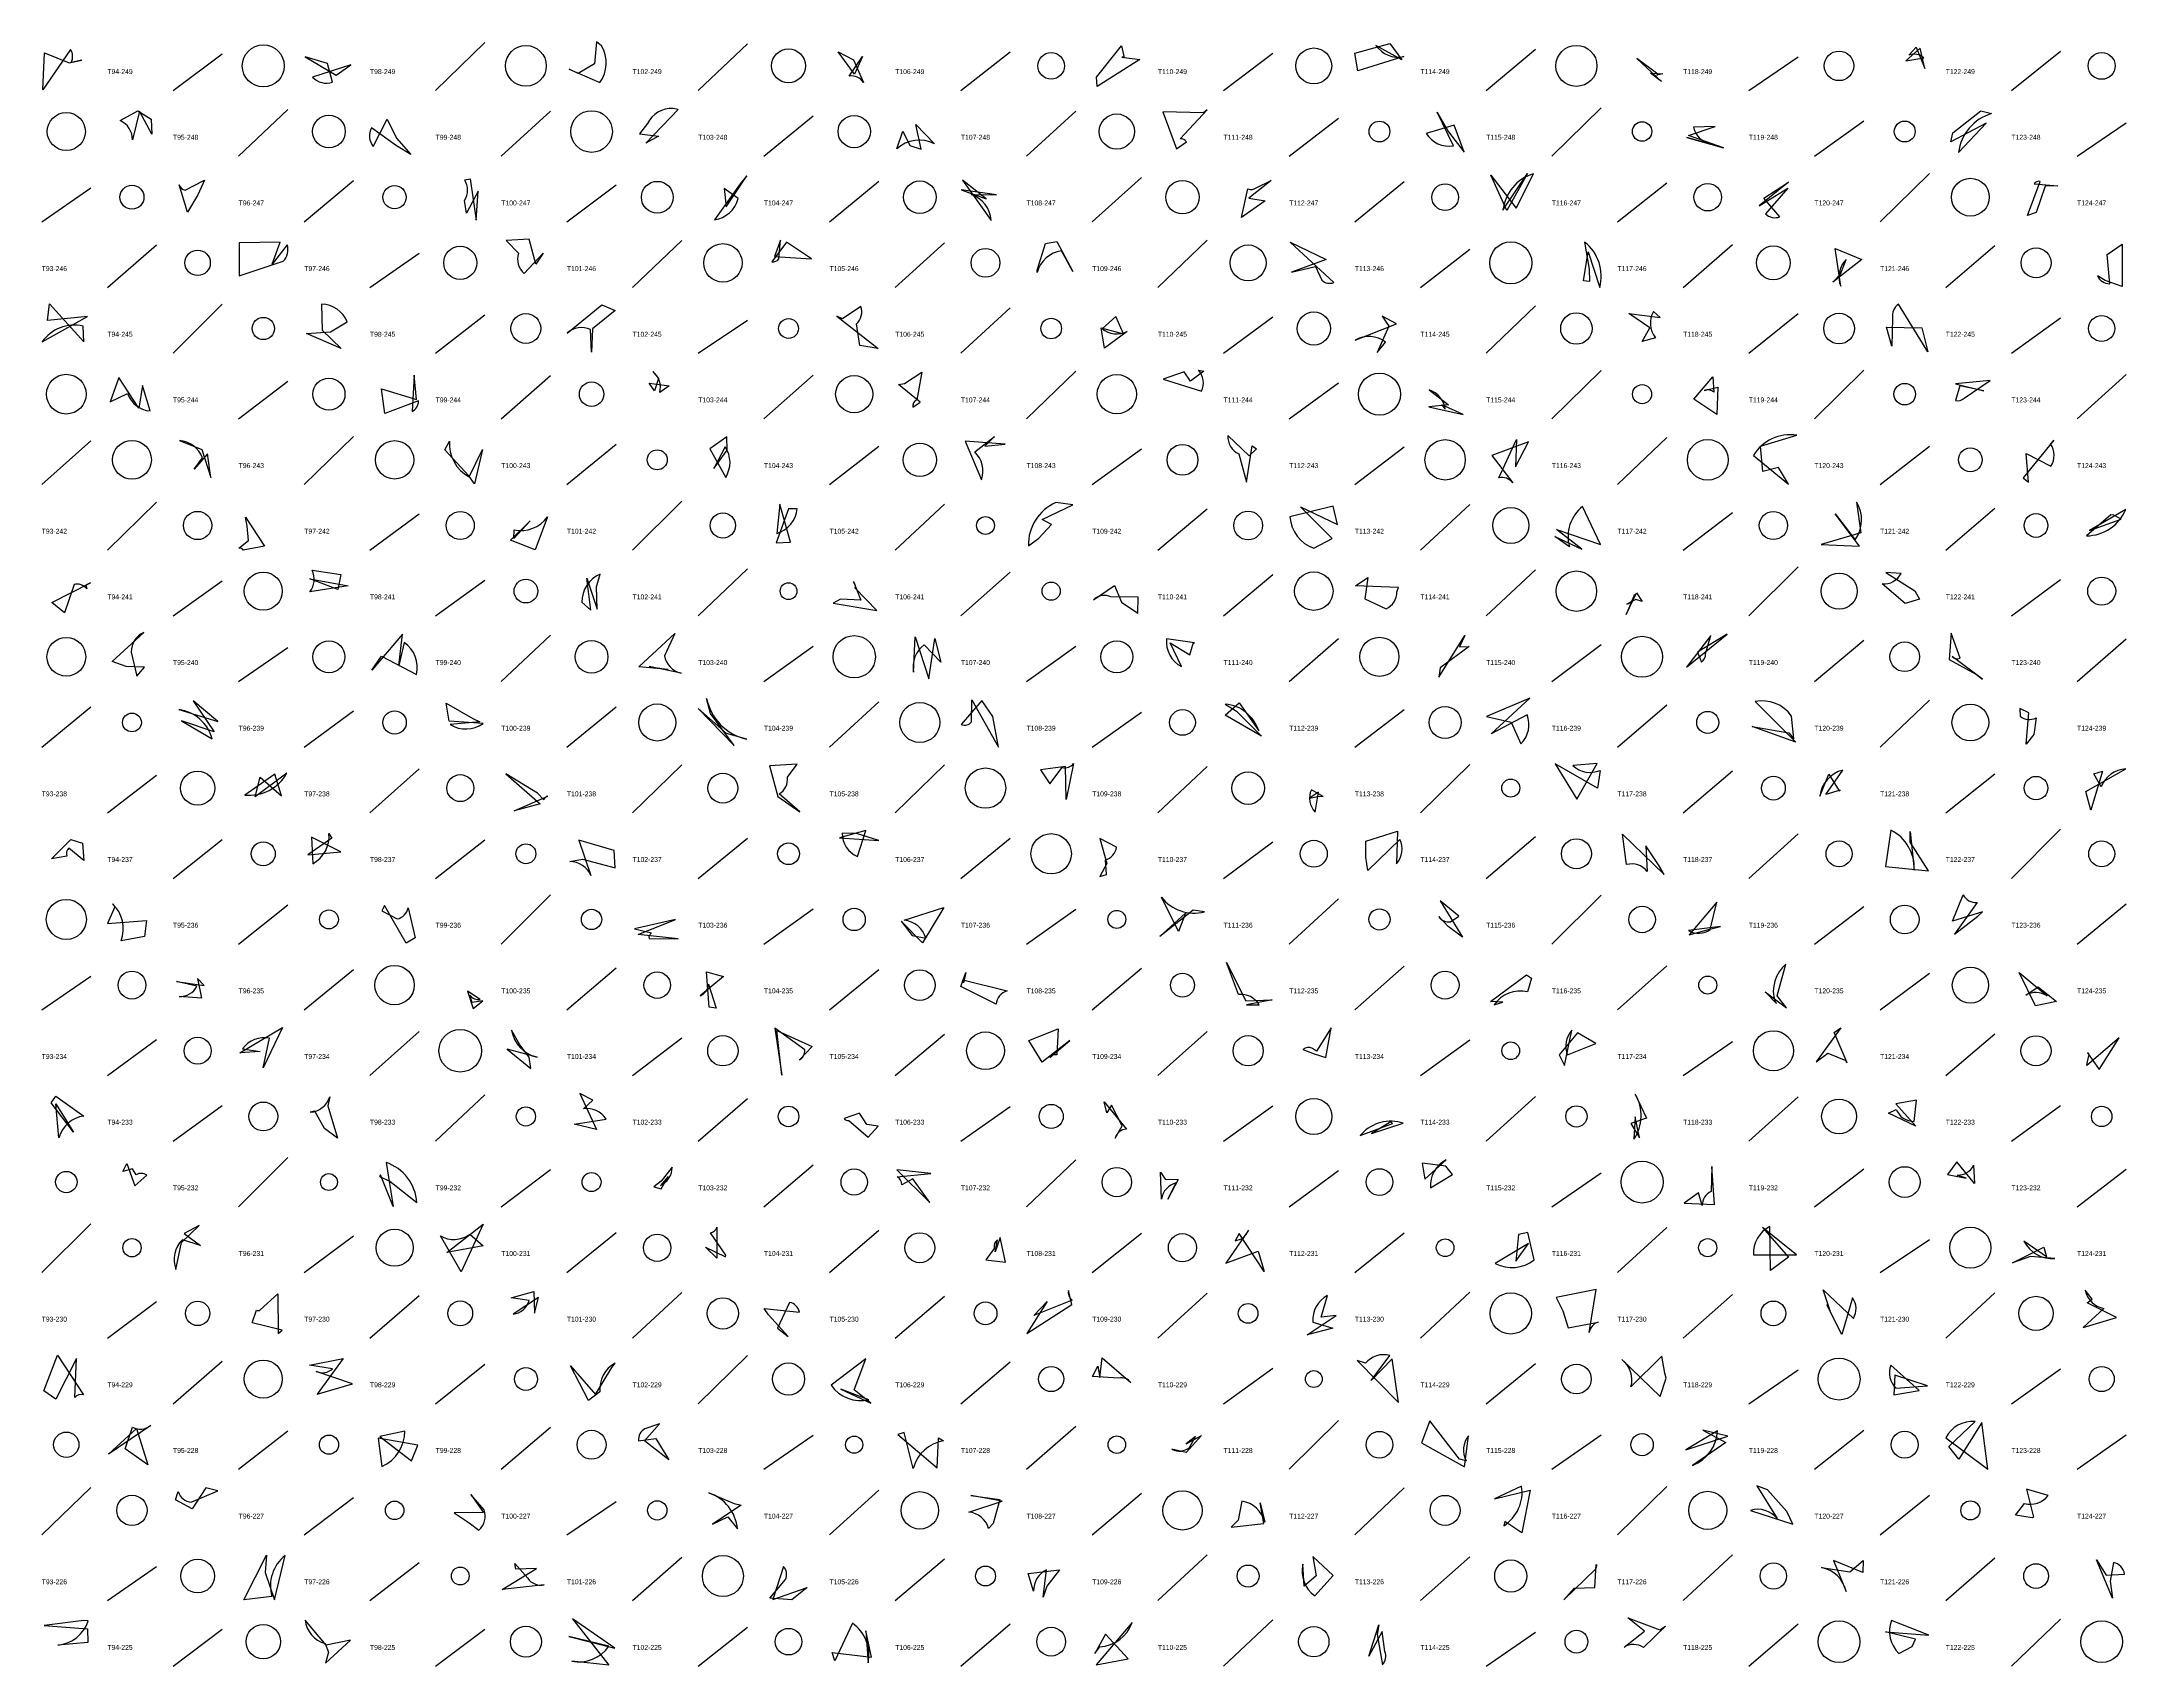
# Model space of a CAD drawing. Header units: millimetres. Extents: x -1 to 9990, y 0 to 15990.
# Drawn here: x 3720 to 4990, y 9000 to 9990 of the extents above; entities that cross this region are included whole.
import ezdxf

# ---------------------------------------------------------------- set-up
doc = ezdxf.new("R2010")
doc.units = ezdxf.units.MM
doc.layers.add('TEXT', color=3, linetype='Continuous')
doc.layers.add('WALL', color=1, linetype='Continuous')

msp = doc.modelspace()

# ---------------------------------------------------------------- linework, layer by layer
for points in [[(3736.7, 9976.8), (3744.5, 9978.4), (3737.9, 9977.1, 0.3), (3737.5, 9984.9), (3720.7, 9960.4), (3721.7, 9983)], [(4046.9, 9970.3), (4041.3, 9972.9), (4060, 9964.8, 0.3), (4061.1, 9987.2), (4058, 9989.7), (4056.8, 9976.3)], [(4205.3, 9983.5), (4214.5, 9978.7), (4220.6, 9964.9, 0.3), (4212, 9968.8), (4220.1, 9980.7), (4215.2, 9969.9)], [(4362.6, 9968.1), (4377.8, 9987.3), (4379.4, 9979.9, 0.3), (4378, 9980.3), (4389, 9978.8), (4363, 9962.5)], [(4541.3, 9988.6), (4548.7, 9978.7), (4532.8, 9987.4, 0.3), (4549.8, 9980.7), (4521.9, 9971.9), (4520, 9982.8)], [(4864.5, 9985.7), (4855.7, 9978), (4866.6, 9979.8, 0.3), (4857.5, 9981.5), (4862, 9986.5), (4867.2, 9973.4)], [(3899.4, 9969.3), (3908.3, 9975.6), (3885, 9968.2, 0.3), (3897.1, 9965), (3894.1, 9976.4), (3880.6, 9980.6)], [(4700.2, 9970.6), (4707.7, 9970.1), (4704, 9969.4, 0.3), (4704.5, 9969.9), (4691.9, 9979.5), (4706.9, 9965.5)], [(3787.1, 9933.4), (3779.6, 9947.5), (3775.3, 9929.9, 0.3), (3767.8, 9941.7), (3778.5, 9947.7), (3786.7, 9942.5)], [(4088.1, 9927.9), (4107.8, 9948.5), (4104.7, 9949, 0.3), (4089, 9939.8), (4084.3, 9933.6), (4095.8, 9932.1)], [(4403, 9947), (4411.4, 9924.4), (4417.4, 9928.7, 0.3), (4413.6, 9930.6), (4430, 9948.3), (4427.8, 9946.3)], [(4586.7, 9922.5), (4580.5, 9938.8), (4563.5, 9933.9, 0.3), (4580.1, 9926.2), (4570.1, 9946.8), (4577.1, 9934.9)], [(4884.3, 9934.3), (4901.4, 9947.6), (4907.9, 9945.9, 0.3), (4887.8, 9922.2), (4904.6, 9940.1), (4883, 9928.7)], [(3944.8, 9921.1), (3936.1, 9926.3), (3920.9, 9937.3, 0.3), (3922, 9925.8), (3930.5, 9942.6), (3936.1, 9931)], [(4255.7, 9924.3), (4252.5, 9939.2), (4263.9, 9927.6, 0.3), (4240.9, 9924.5), (4244.7, 9935.2), (4248.9, 9926.5)], [(4723.2, 9932.6), (4739.6, 9938.1), (4726.4, 9937.6, 0.3), (4736.8, 9927.4), (4722.2, 9931.4), (4744.7, 9925.1)], [(3985.9, 9898.7), (3978.8, 9885.3), (3977.5, 9893, 0.3), (3977.7, 9905.5), (3981.1, 9906.1), (3984.7, 9881.1)], [(4149.5, 9908.1), (4146.2, 9903.9), (4129.9, 9881.2, 0.3), (4144.4, 9894.2), (4135.8, 9900.2), (4137, 9889.2)], [(4602.9, 9908.5), (4618.3, 9888.3), (4628.8, 9909.3, 0.3), (4610.2, 9887), (4625.2, 9909.5), (4612.7, 9886.8)], [(3815.2, 9896.4), (3808.8, 9885.8), (3803.8, 9902.6, 0.3), (3807.5, 9899.3), (3818.8, 9905.2), (3819.1, 9905.4)], [(4295.3, 9894.1), (4280.9, 9905.3), (4298.4, 9880.9, 0.3), (4286.3, 9896.7), (4301.7, 9896.5), (4280.1, 9899.4)], [(4465.3, 9892.7), (4451, 9882.6), (4454.9, 9900, 0.3), (4459.8, 9900.8), (4469, 9905.2), (4455.5, 9894.5)], [(4766.3, 9889.7), (4783.8, 9900.5), (4770.2, 9884.8, 0.3), (4778.9, 9883.1), (4769.2, 9894.4), (4784.3, 9904.2)], [(4935.1, 9885.7), (4929.8, 9883.9), (4937.5, 9904.6, 0.3), (4933.8, 9903.2), (4948.2, 9901.9), (4940.6, 9901.7)], [(4016.9, 9869.4), (4002.9, 9868.6), (4010.4, 9860.8, 0.3), (4014, 9848.5), (4025.6, 9860.8), (4021, 9854.3)], [(4188.9, 9857.5), (4173.7, 9867.6), (4164.9, 9855.7, 0.3), (4169, 9857.4), (4170.1, 9868.8), (4166.5, 9858.8)], [(4338.5, 9868), (4348.2, 9849.7), (4341.3, 9862.4, 0.3), (4326.4, 9849.1), (4326.4, 9850.5), (4331.6, 9866.8)], [(3840.4, 9867.1), (3840.3, 9847.1), (3867.1, 9856, 0.3), (3869.5, 9866), (3860.5, 9854.3), (3865.2, 9867.6)], [(4481.5, 9849.4), (4496.1, 9852.8), (4499.9, 9844.5, 0.3), (4507.2, 9843), (4480.6, 9867.6), (4502.6, 9857)], [(4659.3, 9844.1), (4662.1, 9861.7), (4669.2, 9840, 0.3), (4660, 9867.7), (4662.7, 9851.2), (4663, 9843.7)], [(4811.2, 9843.3), (4815.9, 9848.2), (4819.4, 9857.1, 0.3), (4816, 9840.7), (4812.6, 9863.7), (4828.9, 9857.1)], [(4987.4, 9840.6), (4977.1, 9844.3), (4972.5, 9847, 0.3), (4979.9, 9842.3), (4978.3, 9860), (4987.5, 9866.3)], [(3724.7, 9830), (3745.7, 9806.8), (3745.2, 9816.5, 0.3), (3720.2, 9806.8), (3748, 9822.4), (3723.6, 9819.8)], [(3881.4, 9812), (3895.9, 9813), (3906.2, 9819, 0.3), (3890.5, 9829.9), (3890.9, 9813.9), (3902.4, 9802.9)], [(4865.4, 9815.4), (4869.1, 9800.8), (4851.3, 9829.9, 0.3), (4847.6, 9821.3), (4847.2, 9804.2), (4843.9, 9815.8)], [(4055.6, 9814.8), (4055, 9800.6), (4054.3, 9814.4, 0.3), (4040.1, 9812.2), (4061.2, 9829.4), (4069.3, 9825.9)], [(4229.6, 9802.8), (4218.5, 9804.6), (4216.3, 9817.8, 0.3), (4219.1, 9828.4), (4207.8, 9820.9), (4204.5, 9822.6)], [(4379.1, 9811.8), (4374.4, 9822.3), (4366.1, 9814.9, 0.3), (4381.2, 9813.2), (4367.4, 9803), (4365.5, 9815.4)], [(4540.7, 9816.5), (4533.7, 9800.3), (4538.7, 9806.7, 0.3), (4520.3, 9808), (4545.4, 9817.8), (4536.7, 9822.5)], [(4687, 9824.1), (4706.1, 9821.7), (4701.9, 9825.3, 0.3), (4703.1, 9809.4), (4695.1, 9807.1), (4699.8, 9815.4)], [(3767, 9785.1), (3761.8, 9770.4), (3772.3, 9775.4, 0.3), (3786, 9764.8), (3781.4, 9780.3), (3779.2, 9766.4)], [(3948.3, 9771.7), (3947, 9786.5), (3945.7, 9764.5, 0.3), (3949.5, 9770.9), (3929, 9763.2), (3927.1, 9778.2)], [(4090.1, 9781.7), (4102.2, 9780.1), (4096.5, 9776, 0.3), (4092.3, 9788.8), (4095.8, 9784.5), (4093.4, 9777.1)], [(4245.7, 9781.4), (4256.2, 9788.5), (4253.1, 9771.6, 0.3), (4250.7, 9767), (4255.2, 9770.2), (4242, 9780.9)], [(4416.1, 9788.6), (4403.3, 9784.1), (4426.6, 9776.8, 0.3), (4424.7, 9789.7), (4428.1, 9789.1), (4419.9, 9783)], [(4726.5, 9772), (4738.1, 9785.6), (4738.8, 9776.2, 0.3), (4732.8, 9777.2), (4741.1, 9779.3), (4740.5, 9762.7)], [(4903.3, 9777.1), (4888.6, 9780.1), (4886, 9771.2, 0.3), (4891.2, 9772.6), (4907.1, 9783.4), (4885.9, 9781.3)], [(4585.9, 9762.6), (4573.1, 9768.5), (4575, 9765.9, 0.3), (4565.2, 9777.6), (4577, 9768.6), (4565, 9767.2)], [(3821.1, 9738.7), (3812.9, 9729.3), (3817.9, 9736.2, 0.3), (3803.9, 9746.7), (3817.6, 9741.2), (3823.1, 9724.2)], [(3980.2, 9725.2), (3965.6, 9741), (3968.4, 9746.4, 0.3), (3980.5, 9724.7), (3988.6, 9741.2), (3983.6, 9720.4)], [(4137.4, 9749), (4127.1, 9741.7), (4136.7, 9724.3, 0.3), (4136.4, 9742.9), (4129.4, 9729.8), (4137.6, 9740.8)], [(4306.9, 9744.6), (4282.7, 9746.3), (4292.5, 9722.9, 0.3), (4288.4, 9739.8), (4300.5, 9749.3), (4294.5, 9743.4)], [(4460.1, 9741.7), (4455.7, 9737.4), (4442.6, 9749.8, 0.3), (4449.3, 9738.6), (4454.1, 9721.4), (4457.4, 9743.5)], [(4625.9, 9745.9), (4603.4, 9737.6), (4616.2, 9721, 0.3), (4607.7, 9724), (4618.5, 9747.3), (4617.9, 9730.7)], [(4768.5, 9727.8), (4767.2, 9743.3), (4789.2, 9750, 0.3), (4762.8, 9737.6), (4784.1, 9720.2), (4778.1, 9730.4)], [(4930.5, 9721.4), (4928.9, 9738.9), (4944.1, 9731.1, 0.3), (4943.9, 9744.7), (4945.9, 9746.9), (4927.2, 9724)], [(4176.1, 9684.9), (4169.6, 9708), (4167.8, 9690.2, 0.3), (4180.3, 9705.2), (4175, 9705.1), (4167.4, 9684.5)], [(4329.5, 9698.7), (4348.2, 9707.5), (4337.8, 9709, 0.3), (4321.1, 9682.6), (4327.4, 9687.2), (4335.3, 9695.6)], [(4509.5, 9695.7), (4506.8, 9706.8), (4480.5, 9700.2, 0.3), (4495.1, 9681.1), (4506.2, 9687.1), (4486.9, 9706.3)], [(4642.9, 9692.6), (4669.6, 9683.4), (4658.8, 9706.6, 0.3), (4650.7, 9682), (4641.9, 9688.2), (4658.2, 9680.6)], [(4827.5, 9682.4), (4812.7, 9702.2), (4824.8, 9686.3, 0.3), (4825.7, 9709.3), (4828.3, 9690.6), (4804, 9683.4)], [(4982.5, 9701.2), (4980.6, 9701.5), (4965.8, 9688.7, 0.3), (4989.7, 9704.8), (4967.6, 9691.9), (4986.8, 9698.8)], [(3844.2, 9700.1), (3855.8, 9682.5), (3842.8, 9680, 0.3), (3840.2, 9681.2), (3846, 9685.8), (3845.1, 9694.6)], [(4017.6, 9697.9), (4007.7, 9687), (4007.9, 9692.4, 0.3), (4028.1, 9700.2), (4020.6, 9680.1), (4005.7, 9686.1)], [(3883.3, 9662.5), (3906.8, 9658.2), (3883.3, 9654.5, 0.3), (3884.7, 9667.8), (3902.2, 9665.2), (3900.5, 9656)], [(4058.4, 9644.1), (4058.1, 9657.7), (4060.2, 9665.4, 0.3), (4049.1, 9648.2), (4054.5, 9643.4), (4052.2, 9663)], [(4864, 9650.2), (4855.3, 9647.4), (4841.3, 9659.4, 0.3), (4852.8, 9665.8), (4843.5, 9666.3), (4861.1, 9655.2)], [(3749.8, 9660), (3746.8, 9658.7), (3747.4, 9656.4, 0.3), (3739.7, 9659.1), (3733.9, 9641.8), (3726.1, 9648.1)], [(4202.2, 9647.6), (4228.7, 9643.2), (4215.6, 9656.8, 0.3), (4214.5, 9660.8), (4219.1, 9649.5), (4206.6, 9650.2)], [(4387.8, 9641.6), (4388.1, 9651.4), (4371.4, 9651.5, 0.3), (4360.7, 9649.8), (4373.6, 9658.4), (4377.9, 9648.2)], [(4528, 9663.3), (4526, 9650.3), (4539.1, 9644.3, 0.3), (4545.6, 9654.5), (4546.5, 9657.3), (4520.5, 9658.2)], [(4695, 9648.6), (4691.1, 9650), (4685.8, 9647.1, 0.3), (4690.4, 9652.9), (4685.3, 9640.8), (4691.6, 9653.9)], [(3771.5, 9609), (3762.9, 9612.2), (3782.2, 9629.9, 0.3), (3774.6, 9617.9), (3777.9, 9603.2), (3782.7, 9608.7)], [(3921.1, 9606.9), (3927, 9615.3), (3948.4, 9604.2, 0.3), (3940.9, 9623.8), (3937.5, 9609.8), (3939.9, 9628.7)], [(4083.7, 9608.9), (4105.8, 9629.2), (4099.4, 9615.6, 0.3), (4109.5, 9605.1), (4090, 9609), (4101.6, 9607.3)], [(4264.1, 9626.2), (4267.8, 9611.7), (4257.6, 9622.2, 0.3), (4251.2, 9605.7), (4252.1, 9627.1), (4260.4, 9601.6)], [(4587, 9628), (4583.7, 9621.1), (4589.6, 9621.2, 0.3), (4589.7, 9621.3), (4572, 9608.3), (4571.1, 9602.6)], [(4746.8, 9628.7), (4728.8, 9617.8), (4731.1, 9611.8, 0.3), (4733.6, 9616.9), (4736.8, 9628), (4722.1, 9608.7)], [(4898.8, 9604.3), (4902.3, 9601.4), (4883.9, 9615.1, 0.3), (4888.7, 9614.1), (4883.4, 9629.3), (4882, 9613.3)], [(4421.5, 9623.1), (4422.3, 9623.6), (4405.2, 9625.9, 0.3), (4414.3, 9609), (4407.5, 9623.5), (4419.4, 9616.1)], [(4141.9, 9561), (4127.4, 9580.4), (4125.1, 9589.7, 0.3), (4149.5, 9564.9), (4137.2, 9568.2), (4120, 9583.6)], [(4299.5, 9578.6), (4292.7, 9588.3), (4280.2, 9573.7, 0.3), (4286.5, 9575.3), (4286.6, 9588.8), (4303, 9560)], [(4600.3, 9578.7), (4615.2, 9575.2), (4621.2, 9562, 0.3), (4624.9, 9579.7), (4603, 9568.1), (4626.7, 9589.9)], [(3825, 9569.3), (3805.2, 9575.9), (3823.8, 9565.1, 0.3), (3803.6, 9582.9), (3827.3, 9575.5), (3812.2, 9588.2)], [(3982.6, 9577.5), (3986.9, 9575.3), (3968.9, 9573.7, 0.3), (3988.9, 9574.4), (3968.2, 9575.7), (3966.4, 9586.8)], [(4441, 9579.5), (4449.5, 9587), (4461.5, 9569.8, 0.3), (4441.1, 9586.2), (4448, 9581.8), (4463.1, 9566.6)], [(4784.5, 9568.6), (4787.5, 9565.1), (4786, 9578.9, 0.3), (4763.9, 9587.7), (4788.7, 9563), (4762.1, 9572.6)], [(4930.6, 9580.9), (4925.2, 9583.5), (4925.3, 9578.8, 0.3), (4935, 9577.8), (4933.6, 9567.7), (4928.9, 9561.8)], [(3866.1, 9530.4), (3862.1, 9543.5), (3843.7, 9530.8, 0.3), (3869.4, 9544.2), (3850.1, 9529.6), (3853.1, 9541.7)], [(4023.6, 9525.4), (4007.9, 9521.2), (4028.4, 9530.2, 0.3), (4026, 9527.8), (4022, 9532), (4002.8, 9543.8)], [(4168.4, 9529.8), (4181.8, 9520.5), (4169.3, 9531.5, 0.3), (4174.3, 9541.7), (4180.2, 9549.6), (4163.5, 9548.5)], [(4328.4, 9546.2), (4334.2, 9537.7), (4341.8, 9547.6, 0.3), (4348.6, 9550), (4344.1, 9528), (4343.7, 9548.2)], [(4655.3, 9528.3), (4667.7, 9549.9), (4652.8, 9548.8, 0.3), (4669.4, 9545.8), (4667.8, 9535), (4642, 9549.7)], [(4815.7, 9533.7), (4806.9, 9531.1), (4817.2, 9546, 0.3), (4803.2, 9530.1), (4808.8, 9543.6), (4815, 9533.4)], [(4968.4, 9521.6), (4965.3, 9532.9), (4989.8, 9546.7, 0.3), (4974.7, 9535.8), (4970.3, 9543.8), (4975.4, 9545.4)], [(4498.4, 9530.1), (4500.8, 9529.9), (4493.5, 9534, 0.3), (4495.8, 9520.3), (4497.8, 9532.6), (4492.4, 9528.9)], [(3744.8, 9501.5), (3745.7, 9490.9), (3736.6, 9498.5, 0.3), (3735.3, 9493.6), (3726, 9491.9), (3737.7, 9503.6)], [(3902.3, 9496.2), (3884.4, 9505.2), (3885.1, 9488.9, 0.3), (3895, 9507.4), (3896.8, 9504.5), (3882.1, 9494.3)], [(4068.8, 9497), (4047.3, 9503.3), (4054.6, 9481.7, 0.3), (4041.8, 9490.3), (4049.5, 9491.7), (4069.3, 9486.4)], [(4230, 9503), (4216.5, 9507.3), (4207.6, 9507.6, 0.3), (4217.1, 9493.3), (4222, 9509.1), (4206, 9504.8)], [(4364.7, 9481.1), (4368.7, 9482.3), (4368, 9491.3, 0.3), (4374.8, 9499), (4364.6, 9504.4), (4368.9, 9489)], [(4526.7, 9502.7), (4545.9, 9508.7), (4545.4, 9488.9, 0.3), (4547.5, 9503.8), (4528, 9484.8), (4526.6, 9492.9)], [(4705, 9488.2), (4697.3, 9499.9), (4698, 9484.3, 0.3), (4685.5, 9488.4), (4683, 9507), (4708.5, 9482.3)], [(4858.4, 9502.1), (4858.4, 9508.6), (4860.8, 9485, 0.3), (4846.6, 9509.3), (4843.2, 9487.3), (4869.4, 9484.7)], [(3783.8, 9454.4), (3782.6, 9444.7), (3768.4, 9442, 0.3), (3763.1, 9464.6), (3764.6, 9462.7), (3760, 9452.5)], [(3928.8, 9463.4), (3927.3, 9460.3), (3936.5, 9455.3, 0.3), (3943.3, 9462), (3947.5, 9443.8), (3942.1, 9440.6)], [(4243.7, 9453.9), (4250.4, 9445.2), (4258.7, 9443.5, 0.3), (4245.4, 9454.6), (4269.6, 9462.2), (4256.6, 9440.7)], [(4416.9, 9458.9), (4412.5, 9447.7), (4402.2, 9468.6, 0.3), (4428.4, 9459.6), (4421.6, 9460.7), (4401.1, 9444.6)], [(4585.6, 9444.2), (4576.9, 9450.6), (4571.1, 9456.7, 0.3), (4578.3, 9453.6), (4583.4, 9457), (4571.9, 9466.3)], [(4735.4, 9448.9), (4742.7, 9450.8), (4723.3, 9448.2, 0.3), (4736.5, 9448.9), (4740.6, 9465.6), (4723.7, 9445.6)], [(4902.3, 9459.7), (4884.1, 9454), (4890.6, 9470, 0.3), (4899.1, 9465.4), (4885.3, 9446), (4899.5, 9456.9)], [(4106.2, 9455), (4081.1, 9449.3), (4091.5, 9446.8, 0.3), (4090, 9443.3), (4107.8, 9443.1), (4083.3, 9445.9)], [(4469.7, 9406), (4454.1, 9403), (4461.7, 9403, 0.3), (4449.2, 9409.2), (4441.8, 9428.8), (4453.6, 9405.4)], [(4783, 9401.2), (4777.2, 9408.5), (4782.6, 9427.8, 0.3), (4775.9, 9405), (4776.8, 9403.8), (4770, 9410.8)], [(3814.9, 9419.1), (3817.4, 9407.1), (3803.7, 9408.1, 0.3), (3814.5, 9414.3), (3802.2, 9417.1), (3819, 9414.8)], [(3988.8, 9405.5), (3982.3, 9404.4), (3980.8, 9408.9, 0.3), (3987.2, 9406.3), (3979.4, 9411.4), (3982.9, 9400.8)], [(4125.1, 9423), (4135.3, 9420.2), (4121.1, 9408.5, 0.3), (4126.3, 9415.6), (4130.9, 9401), (4126.7, 9401.6)], [(4281.6, 9416.4), (4281.2, 9418.3), (4308.1, 9411.5, 0.3), (4301.5, 9403.3), (4280, 9414.1), (4283, 9422.6)], [(4624.6, 9421.3), (4627.6, 9419.2), (4625.2, 9410.9, 0.3), (4604.8, 9403), (4610.2, 9404.6), (4602.7, 9405)], [(4934.6, 9402.4), (4924.7, 9422.7), (4941.7, 9408.4, 0.3), (4928.8, 9408.8), (4936.4, 9413.9), (4947.5, 9405)], [(3866.7, 9389.2), (3855, 9364.5), (3858.8, 9382.6, 0.3), (3842.4, 9376.2), (3853.1, 9374.6), (3840.7, 9373.8)], [(4016.9, 9371), (4011.2, 9378.6), (4006.2, 9387.6, 0.3), (4021.8, 9371), (4003.6, 9376), (4017.9, 9364.1)], [(4167.8, 9387.3), (4189.4, 9377.6), (4181.6, 9369.4, 0.3), (4184.9, 9375.5), (4166.6, 9388.7), (4170.9, 9360.2)], [(4321.4, 9381.2), (4339.2, 9388.3), (4338.4, 9372.5, 0.3), (4334.1, 9370.8), (4346.3, 9381.2), (4329.5, 9368)], [(4505.6, 9389), (4496.6, 9374.7), (4494.2, 9376.4, 0.3), (4488.4, 9375.8), (4495.2, 9373.1), (4502.3, 9370.9)], [(4644.4, 9372.5), (4647.8, 9366), (4652.3, 9387.5, 0.3), (4649.6, 9372.5), (4666.9, 9379.5), (4655.7, 9385.9)], [(4801, 9368.2), (4808.1, 9373.6), (4819.1, 9369.1, 0.3), (4819.9, 9367.7), (4812.1, 9386.2), (4816, 9388.9)], [(4966, 9366.1), (4966.1, 9367.4), (4967.4, 9372.8, 0.3), (4966.4, 9373.7), (4973.4, 9363.6), (4985.6, 9382.8)], [(3725.8, 9343.3), (3728.6, 9347.3), (3745.7, 9335.2, 0.3), (3730.5, 9322), (3728.7, 9342.6), (3739.4, 9325.5)], [(4058.1, 9327), (4044.3, 9330.3), (4063.8, 9333.3, 0.3), (4050, 9339.7), (4055.7, 9344.8), (4047.9, 9349)], [(4693.5, 9321.9), (4690.7, 9334.8), (4689.9, 9321.1, 0.3), (4690.8, 9348.5), (4697.7, 9334), (4688.2, 9330.7)], [(3892.2, 9327.6), (3886.4, 9338.1), (3883.6, 9337.5, 0.3), (3895.5, 9346.9), (3894.4, 9341.4), (3900.2, 9321.8)], [(4222.7, 9330.1), (4218.2, 9336.9), (4208.8, 9333.8, 0.3), (4211.8, 9332.6), (4223.5, 9322.4), (4229.5, 9329)], [(4368.9, 9337.2), (4367.2, 9343.8), (4380.8, 9327.3, 0.3), (4373.9, 9321.8), (4378.3, 9329.2), (4371.7, 9341.8)], [(4861.8, 9329), (4845.2, 9337), (4849.7, 9339.3, 0.3), (4860.7, 9331.9), (4862.2, 9345), (4849.5, 9342.6)], [(4541.9, 9331.6), (4530.2, 9324.6), (4549.5, 9330.8, 0.3), (4524.2, 9324.3), (4523.2, 9323.3), (4543, 9330.6)], [(3771.8, 9306.4), (3776.7, 9292.7), (3784, 9299.2, 0.3), (3777.5, 9299.5), (3775.4, 9303.1), (3769.5, 9301.4)], [(3925.8, 9298.4), (3932.1, 9295.6), (3948.6, 9282.5, 0.3), (3929.8, 9307), (3934.1, 9280.1), (3926.5, 9299.5)], [(4097.3, 9290.9), (4101.6, 9298.4), (4096.9, 9293, 0.3), (4104.1, 9304), (4097.3, 9295.6), (4093, 9292)], [(4261, 9282.6), (4250.7, 9296.9), (4244.1, 9293.4, 0.3), (4241.1, 9298.1), (4261.7, 9300.2), (4240.9, 9302.5)], [(4412.3, 9296.6), (4406.1, 9284.6), (4411.2, 9294.6, 0.3), (4402.2, 9284.6), (4401.6, 9301.1), (4404.5, 9296.7)], [(4561.1, 9306.5), (4562.6, 9296.7), (4575.7, 9308.5, 0.3), (4566, 9291.5), (4579.4, 9299.6), (4575.4, 9304.6)], [(4739.1, 9281.3), (4737.5, 9304.4), (4737, 9289.3, 0.3), (4731.7, 9280.7), (4729.4, 9288.4), (4720.7, 9282.2)], [(4881, 9299.7), (4892.5, 9297.4), (4887, 9299.3, 0.3), (4897, 9305.2), (4897.6, 9294.2), (4886.8, 9307.4)], [(3806.7, 9263.7), (3816.7, 9256.4), (3805.7, 9259.9, 0.3), (3801.8, 9241.8), (3805.1, 9258.2), (3816, 9268.5)], [(3989, 9269.4), (3975.5, 9240.3), (3962.9, 9262.3, 0.3), (3980.8, 9263.2), (3988.9, 9256.2), (3966.9, 9252.1)], [(4136.6, 9249.4), (4136.8, 9250.4), (4127.4, 9264.1, 0.3), (4131.4, 9267.6), (4131.3, 9248.6), (4124.4, 9255.4)], [(4303.9, 9261.2), (4300.8, 9252.5), (4302.3, 9259.8, 0.3), (4300.3, 9254.6), (4295.2, 9247.6), (4307.1, 9246.2)], [(4464.8, 9240.5), (4449.6, 9263.7), (4447, 9259.3, 0.3), (4455.2, 9265.7), (4441.4, 9245.6), (4461.1, 9252.9)], [(4618.1, 9246.8), (4625.9, 9257.5), (4605.5, 9245.4, 0.3), (4629.2, 9247.7), (4625.4, 9264.3), (4619.7, 9263.1)], [(4784.2, 9249.2), (4773.3, 9241.1), (4772.8, 9267.9, 0.3), (4762.8, 9250.7), (4789, 9250.7), (4768.4, 9267.4)], [(4939.8, 9255.3), (4941.4, 9249.4), (4927.6, 9259, 0.3), (4946.5, 9248.4), (4931.7, 9249.6), (4920.7, 9245.9)], [(3866.6, 9204.7), (3848.3, 9209.3), (3850.8, 9216.9, 0.3), (3853, 9217.1), (3863.8, 9226.9), (3864, 9202.7)], [(4020.3, 9215.1), (4022.7, 9224.7), (4007.2, 9214.5, 0.3), (4017, 9222.9), (4006.1, 9224.5), (4019.9, 9228.3)], [(4162.7, 9214.1), (4160.2, 9218), (4181.7, 9215.8, 0.3), (4175.6, 9221.7), (4168.3, 9206.1), (4174.8, 9200.9)], [(4320.1, 9202.7), (4347.5, 9220.4), (4345.6, 9228.9, 0.3), (4347.7, 9223.1), (4324.5, 9213.7), (4332.6, 9222.3)], [(4508.6, 9213.8), (4499.4, 9212.6), (4503.4, 9226, 0.3), (4494.4, 9209.7), (4506.6, 9206.1), (4491, 9201.9)], [(4646.8, 9216.5), (4649.9, 9206.2), (4668.2, 9209.7, 0.3), (4662.8, 9203.3), (4667, 9229.5), (4642.6, 9224.6)], [(4809.6, 9216.6), (4805.4, 9229.4), (4823.7, 9211.9, 0.3), (4823.2, 9224.5), (4816.7, 9202.2), (4807.6, 9220.3)], [(4966.1, 9221.4), (4969.3, 9223.7), (4964.9, 9229.1, 0.3), (4976.3, 9218), (4963.8, 9206.4), (4984, 9212.4)], [(3721.3, 9167.8), (3729.6, 9189.6), (3745.4, 9165.4, 0.3), (3740.2, 9163.7), (3741.2, 9187.6), (3728.7, 9162.8)], [(3887.8, 9165.8), (3909.4, 9172.1), (3887.3, 9179.6, 0.3), (3897.2, 9181.3), (3883.1, 9183.5), (3903.6, 9187.5)], [(4057.4, 9165.6), (4067.4, 9182.1), (4069.3, 9184.7, 0.3), (4060.1, 9167.3), (4053.1, 9162), (4042.2, 9183.1)], [(4214.9, 9168.5), (4222.1, 9187.3), (4200.9, 9171.2, 0.3), (4223.9, 9162.3), (4206.8, 9168.8), (4225.1, 9160.3)], [(4364.7, 9176), (4366, 9187.9), (4383.5, 9172.8, 0.3), (4376.3, 9175.6), (4360.2, 9176.6), (4363.5, 9182.8)], [(4542.7, 9187.3), (4530, 9174.2), (4541.3, 9189.3, 0.3), (4526.4, 9184.6), (4521.5, 9186.2), (4546.6, 9160.7)], [(4708.8, 9178.6), (4707, 9189), (4688.2, 9170.2, 0.3), (4682.7, 9187), (4706, 9164.3), (4709.6, 9175.5)], [(4848.3, 9165.4), (4863.8, 9168.1), (4846.5, 9183.5, 0.3), (4849.6, 9169.4), (4868.9, 9170.9), (4849, 9177.3)], [(3784.6, 9122.7), (3770.8, 9132.5), (3775.3, 9145.6, 0.3), (3786.4, 9146.7), (3760.7, 9129.2), (3777.7, 9144.8)], [(4087.3, 9137.4), (4096.3, 9147.7), (4087.5, 9144.7, 0.3), (4083.6, 9137.4), (4094.1, 9138.8), (4102, 9125.8)], [(4560.6, 9136.1), (4586.9, 9121.5), (4589.3, 9140.4, 0.3), (4587.8, 9125.2), (4583.8, 9126.2), (4565.6, 9149.6)], [(4888, 9126.2), (4881.8, 9133.9), (4897.9, 9149.2, 0.3), (4880, 9139.2), (4905.6, 9120.2), (4901.9, 9148.6)], [(3949.2, 9134.7), (3925, 9138.9), (3927.3, 9121.8, 0.3), (3941.2, 9143.3), (3926.1, 9140.1), (3945.3, 9125.1)], [(4265.5, 9120.9), (4266.3, 9139.1), (4269.5, 9137.4, 0.3), (4251, 9120.6), (4245.4, 9142.5), (4241.6, 9141.2)], [(4426.6, 9140.7), (4417.2, 9130.2), (4408.6, 9132.2, 0.3), (4419.3, 9133.3), (4422.9, 9140.1), (4417.3, 9135.6)], [(4732.1, 9143.8), (4746, 9136.4), (4725.8, 9122.4, 0.3), (4740.9, 9143.4), (4721.7, 9131.9), (4747.2, 9140.3)], [(3811.6, 9096), (3801.5, 9101.5), (3803.2, 9106.4, 0.3), (3811.1, 9099.9), (3827.3, 9107), (3820.1, 9108.7)], [(4621.7, 9081.3), (4611.3, 9088.2), (4610.7, 9085.6, 0.3), (4621.6, 9109.8), (4605.1, 9102.1), (4626.8, 9107.3)], [(4771.4, 9107.5), (4765, 9109.9), (4777.3, 9090.1, 0.3), (4761.1, 9095), (4786.9, 9086.6), (4783.1, 9094.4)], [(4932.7, 9090.5), (4922.4, 9092.1), (4927.9, 9099.2, 0.3), (4942.3, 9104), (4929.2, 9107.9), (4933.4, 9090.8)], [(3971.2, 9093.5), (3980.4, 9087.4), (3986.4, 9082.9, 0.3), (3989.5, 9095.3), (3981.4, 9104.7), (3989.2, 9093.7)], [(4128.7, 9086.6), (4138.1, 9091.1), (4143.9, 9083.7, 0.3), (4126.4, 9105.6), (4141.8, 9099.1), (4146.1, 9098.2)], [(4303.7, 9101.7), (4299.6, 9087.1), (4296.9, 9084, 0.3), (4284.8, 9094), (4305.2, 9100.6), (4286.1, 9104.1)], [(4464.6, 9086.9), (4462.3, 9099.5), (4465.1, 9087.8, 0.3), (4451.2, 9100.7), (4449, 9089.1), (4444.7, 9084.8)], [(3856.1, 9057.1), (3861.9, 9040.5), (3868.3, 9067.5, 0.3), (3860.2, 9042.6), (3843.2, 9040.5), (3857, 9067.7)], [(4008.9, 9059.1), (4008.3, 9062.6), (4016.1, 9053.6, 0.3), (4026.1, 9049.7), (4000.6, 9046.8), (4021.4, 9059.5)], [(4177, 9040.4), (4163.7, 9041.6), (4173.2, 9052.9, 0.3), (4171.9, 9060.9), (4165.4, 9040.7), (4186.3, 9048)], [(4332.3, 9048.8), (4330.2, 9042.2), (4332.2, 9058.7, 0.3), (4324.3, 9045.8), (4320.9, 9056.5), (4340, 9058.7)], [(4496.5, 9055.1), (4489.1, 9048.8), (4488.3, 9062.2, 0.3), (4495.6, 9042.9), (4506.9, 9055.4), (4494.5, 9066.8)], [(4653.7, 9047.6), (4666.3, 9048.1), (4667.1, 9062.1, 0.3), (4667.4, 9061.8), (4666.6, 9059.2), (4647.3, 9040.5)], [(4829.5, 9057.2), (4811.6, 9064.5), (4819.3, 9045.5, 0.3), (4804.3, 9060.2), (4821.6, 9057.5), (4829.7, 9064.4)], [(4971.9, 9064.8), (4977.7, 9055.5), (4989, 9056.2, 0.3), (4982.1, 9063.3), (4980.2, 9051.9), (4981.6, 9041.5)], [(3748, 9022.9), (3748.2, 9014.5), (3729.9, 9012.9, 0.3), (3748.4, 9027.8), (3745.7, 9027.9), (3721.5, 9024.8)], [(3908.1, 9015.9), (3893.4, 9012.9), (3880.5, 9028.1, 0.3), (3892.6, 9013.8), (3894.7, 9008.7), (3892.9, 9002)], [(4043.4, 9028.9), (4065.5, 9000.6), (4042.9, 9003.2, 0.3), (4065.6, 9012.2), (4041.2, 9018.1), (4069.2, 9011.1)], [(4225.5, 9005.6), (4222, 9021.6), (4223.5, 9002.1, 0.3), (4214, 9026.2), (4203.1, 9003.3), (4201.5, 9008.4)], [(4368.1, 9019.5), (4361.6, 9007.8), (4364.7, 9011.8, 0.3), (4384.3, 9026.7), (4362.4, 9000.9), (4381.9, 9004.6)], [(4534.7, 9025.3), (4533.7, 9019.4), (4536.8, 9000.9, 0.3), (4538.3, 9009.1), (4536.7, 9021.3), (4528.5, 9006.1)], [(4705.8, 9022.2), (4709.2, 9024.5), (4695.8, 9011.4, 0.3), (4684, 9011.7), (4696.5, 9021.4), (4686.4, 9029.5)], [(4843.3, 9021.1), (4869.7, 9018.9), (4847, 9028, 0.3), (4851.5, 9007.8), (4859.6, 9012), (4861.6, 9016.5)]]:
    msp.add_lwpolyline(points, format="xyb", close=True)
for centre, radius in [((3855, 9975), 12.8), ((4015, 9975), 12.4), ((4175, 9975), 10.3), ((4335, 9975), 8.11), ((4495, 9975), 10.9), ((4655, 9975), 12.5), ((4815, 9975), 8.99), ((4975, 9975), 8.19), ((3735, 9935), 11.6), ((3895, 9935), 9.97), ((4055, 9935), 12.7), ((4215, 9935), 9.83), ((4375, 9935), 10.7), ((4535, 9935), 6.33), ((4695, 9935), 5.94), ((4855, 9935), 6.36), ((4895, 9895), 11.5), ((3775, 9895), 7.31), ((3935, 9895), 7.08), ((4095, 9895), 9.66), ((4255, 9895), 9.93), ((4415, 9895), 10.2), ((4575, 9895), 8.12), ((4735, 9895), 8.4), ((3815, 9855), 7.74), ((3975, 9855), 10.1), ((4135, 9855), 11.7), ((4295, 9855), 8.73), ((4455, 9855), 10.9), ((4615, 9855), 12.8), ((4775, 9855), 10.3), ((4935, 9855), 9.13), ((3855, 9815), 6.76), ((4015, 9815), 9.09), ((4175, 9815), 6.02), ((4335, 9815), 6.28), ((4495, 9815), 10.1), ((4655, 9815), 9.6), ((4815, 9815), 9.36), ((4975, 9815), 7.95), ((3735, 9775), 12.1), ((3895, 9775), 9.78), ((4055, 9775), 7.45), ((4215, 9775), 11.3), ((4375, 9775), 12), ((4535, 9775), 12.8), ((4695, 9775), 5.82), ((4855, 9775), 6.58), ((3775, 9735), 11.8), ((3935, 9735), 11.7), ((4095, 9735), 6.09), ((4255, 9735), 10.2), ((4415, 9735), 9.38), ((4575, 9735), 12.3), ((4735, 9735), 12.4), ((4895, 9735), 7.23), ((3815, 9695), 8.61), ((3975, 9695), 8.57), ((4455, 9695), 8.74), ((4615, 9695), 11), ((4775, 9695), 8.58), ((4135, 9695), 7.67), ((4295, 9695), 5.41), ((4935, 9695), 7.23), ((3855, 9655), 11.6), ((4495, 9655), 11.7), ((4655, 9655), 12.3), ((4815, 9655), 11), ((4015, 9655), 7.21), ((4175, 9655), 5.1), ((4335, 9655), 5.53), ((4975, 9655), 8.54), ((3735, 9615), 11.8), ((4215, 9615), 12.9), ((4535, 9615), 11.9), ((4695, 9615), 12.5), ((3895, 9615), 9.73), ((4055, 9615), 9.99), ((4375, 9615), 9.73), ((4855, 9615), 9.02), ((3775, 9575), 5.72), ((3935, 9575), 7.12), ((4095, 9575), 11.3), ((4255, 9575), 12.2), ((4415, 9575), 7.83), ((4575, 9575), 9.72), ((4735, 9575), 6.74), ((4895, 9575), 11.2), ((3815, 9535), 10.4), ((3975, 9535), 8.22), ((4135, 9535), 9.1), ((4295, 9535), 12.3), ((4455, 9535), 9.89), ((4615, 9535), 5.5), ((4775, 9535), 7.25), ((4935, 9535), 7.16), ((3855, 9495), 7.3), ((4015, 9495), 6.06), ((4175, 9495), 6.63), ((4335, 9495), 12.3), ((4495, 9495), 8.21), ((4655, 9495), 9.13), ((4815, 9495), 7.92), ((4975, 9495), 7.92), ((3735, 9455), 12.2), ((4215, 9455), 6.78), ((4695, 9455), 8.08), ((4855, 9455), 8.76), ((3895, 9455), 5.76), ((4055, 9455), 6.19), ((4375, 9455), 5.48), ((4535, 9455), 6.45), ((3775, 9415), 8.48), ((3935, 9415), 12), ((4255, 9415), 9.34), ((4575, 9415), 8.5), ((4895, 9415), 11), ((4095, 9415), 8.07), ((4415, 9415), 7.28), ((4735, 9415), 5.47), ((3975, 9375), 13), ((4295, 9375), 11.5), ((4775, 9375), 12.2), ((3815, 9375), 8.23), ((4135, 9375), 9.26), ((4455, 9375), 9.2), ((4615, 9375), 5.36), ((4935, 9375), 9.16), ((3855, 9335), 8.77), ((4015, 9335), 5.85), ((4175, 9335), 6.26), ((4335, 9335), 7.36), ((4495, 9335), 11), ((4655, 9335), 6.47), ((4815, 9335), 10.6), ((4975, 9335), 6.21), ((3735, 9295), 6.53), ((3895, 9295), 5.13), ((4055, 9295), 5.78), ((4215, 9295), 8.01), ((4375, 9295), 8.94), ((4535, 9295), 8.14), ((4695, 9295), 12.8), ((4855, 9295), 9.38), ((3775, 9255), 5.56), ((3935, 9255), 11.3), ((4095, 9255), 8.33), ((4255, 9255), 9.12), ((4415, 9255), 8.6), ((4575, 9255), 5.36), ((4735, 9255), 5.53), ((4895, 9255), 12.5), ((3815, 9215), 7.43), ((3975, 9215), 7.55), ((4135, 9215), 9.55), ((4295, 9215), 6.95), ((4455, 9215), 5.99), ((4615, 9215), 12.6), ((4775, 9215), 7.54), ((4935, 9215), 10.4), ((3855, 9175), 11.6), ((4175, 9175), 9.79), ((4335, 9175), 7.65), ((4655, 9175), 9.02), ((4815, 9175), 12.8), ((4975, 9175), 7.67), ((4015, 9175), 6.98), ((4495, 9175), 5.12), ((3735, 9135), 7.71), ((3895, 9135), 5.84), ((4055, 9135), 8.81), ((4215, 9135), 5.21), ((4375, 9135), 5.33), ((4535, 9135), 8.14), ((4695, 9135), 6.8), ((4855, 9135), 8.25), ((4255, 9095), 11.4), ((4415, 9095), 12), ((4735, 9095), 11.6), ((3775, 9095), 9.25), ((3935, 9095), 5.64), ((4095, 9095), 5.88), ((4575, 9095), 9.15), ((4895, 9095), 5.8), ((3815, 9055), 10.3), ((3975, 9055), 5.43), ((4135, 9055), 12.5), ((4295, 9055), 6.06), ((4455, 9055), 6.71), ((4615, 9055), 9.81), ((4775, 9055), 7.99), ((4935, 9055), 7.51), ((3855, 9015), 10.5), ((4015, 9015), 9.44), ((4175, 9015), 8.11), ((4335, 9015), 8.79), ((4495, 9015), 9.26), ((4655, 9015), 6.94), ((4815, 9015), 12.7), ((4975, 9015), 12.7)]:
    msp.add_circle(centre, radius)
at = {"layer": 'WALL'}
for p, q in [((3800, 9960), (3830, 9982.4)), ((3960, 9960), (3990, 9989.2)), ((4120, 9960), (4150, 9988.5)), ((4280, 9960), (4310, 9983.6)), ((4440, 9960), (4470, 9982.8)), ((4600, 9960), (4630, 9985.2)), ((4920, 9960), (4950, 9984)), ((4760, 9960), (4790, 9980.6)), ((3840, 9920), (3870, 9948.4)), ((4000, 9920), (4030, 9947.5)), ((4160, 9920), (4190, 9944.6)), ((4320, 9920), (4350, 9947.5)), ((4640, 9920), (4670, 9949.4)), ((4480, 9920), (4510, 9943.2)), ((4800, 9920), (4830, 9941.5)), ((4960, 9920), (4990, 9940.4)), ((4360, 9880), (4390, 9907)), ((4840, 9880), (4870, 9909.5)), ((3720, 9880), (3750, 9900.8)), ((3880, 9880), (3910, 9905.2)), ((4040, 9880), (4070, 9902.6)), ((4200, 9880), (4230, 9904.7)), ((4520, 9880), (4550, 9904.5)), ((4680, 9880), (4710, 9903.7)), ((4080, 9840), (4110, 9868.7)), ((4400, 9840), (4430, 9868.8)), ((3760, 9840), (3790, 9865.9)), ((3920, 9840), (3950, 9860.9)), ((4240, 9840), (4270, 9867.2)), ((4560, 9840), (4590, 9863.3)), ((4720, 9840), (4750, 9866.2)), ((4880, 9840), (4910, 9865.6)), ((3800, 9800), (3830, 9829.9)), ((3960, 9800), (3990, 9823.4)), ((4120, 9800), (4150, 9820.1)), ((4280, 9800), (4310, 9827.5)), ((4440, 9800), (4470, 9822.2)), ((4600, 9800), (4630, 9828.8)), ((4760, 9800), (4790, 9824.2)), ((4920, 9800), (4950, 9821.5)), ((3840, 9760), (3870, 9783)), ((4000, 9760), (4030, 9786.3)), ((4160, 9760), (4190, 9786.5)), ((4320, 9760), (4350, 9789.1)), ((4480, 9760), (4510, 9781.9)), ((4640, 9760), (4670, 9789.5)), ((4800, 9760), (4830, 9789.6)), ((4960, 9760), (4990, 9787)), ((3720, 9720), (3750, 9746.6)), ((3880, 9720), (3910, 9749.3)), ((4040, 9720), (4070, 9744.5)), ((4200, 9720), (4230, 9743.4)), ((4360, 9720), (4390, 9741.7)), ((4520, 9720), (4550, 9742.9)), ((4680, 9720), (4710, 9748.6)), ((4840, 9720), (4870, 9743.4)), ((3760, 9680), (3790, 9709.3)), ((4080, 9680), (4110, 9709.8)), ((4240, 9680), (4270, 9707.9)), ((4400, 9680), (4430, 9705.1)), ((4560, 9680), (4590, 9707.7)), ((4720, 9680), (4750, 9703)), ((4880, 9680), (4910, 9705.5)), ((3920, 9680), (3950, 9702.2)), ((4120, 9640), (4150, 9668.5)), ((4280, 9640), (4310, 9666.5)), ((4440, 9640), (4470, 9665.2)), ((4600, 9640), (4630, 9667.9)), ((4760, 9640), (4790, 9669.9)), ((3800, 9640), (3830, 9661.2)), ((3960, 9640), (3990, 9661.7)), ((4920, 9640), (4950, 9662.1)), ((4000, 9600), (4030, 9628.2)), ((3840, 9600), (3870, 9620.6)), ((4160, 9600), (4190, 9621.5)), ((4320, 9600), (4350, 9621.5)), ((4480, 9600), (4510, 9626.1)), ((4640, 9600), (4670, 9622.5)), ((4800, 9600), (4830, 9625.1)), ((4960, 9600), (4990, 9626)), ((4840, 9560), (4870, 9588.6)), ((3720, 9560), (3750, 9584.6)), ((3880, 9560), (3910, 9582.1)), ((4040, 9560), (4070, 9584.5)), ((4200, 9560), (4230, 9587.5)), ((4360, 9560), (4390, 9581.3)), ((4520, 9560), (4550, 9582.8)), ((4680, 9560), (4710, 9585.7)), ((3760, 9520), (3790, 9542.8)), ((3920, 9520), (3950, 9546.8)), ((4080, 9520), (4110, 9549.1)), ((4240, 9520), (4270, 9549.1)), ((4400, 9520), (4430, 9548.1)), ((4560, 9520), (4590, 9549.3)), ((4720, 9520), (4750, 9545.6)), ((4880, 9520), (4910, 9543.8)), ((3800, 9480), (3830, 9503.6)), ((3960, 9480), (3990, 9503.5)), ((4120, 9480), (4150, 9504.5)), ((4280, 9480), (4310, 9504.5)), ((4440, 9480), (4470, 9502.3)), ((4600, 9480), (4630, 9505.6)), ((4760, 9480), (4790, 9507.1)), ((4920, 9480), (4950, 9510)), ((3840, 9440), (3870, 9463.8)), ((4000, 9440), (4030, 9469.9)), ((4480, 9440), (4510, 9467.6)), ((4640, 9440), (4670, 9469.7)), ((4800, 9440), (4830, 9462.8)), ((4960, 9440), (4990, 9464.5)), ((4160, 9440), (4190, 9461.4)), ((4320, 9440), (4350, 9461.2)), ((3880, 9400), (3910, 9424.6)), ((4040, 9400), (4070, 9425.5)), ((4200, 9400), (4230, 9424.6)), ((4360, 9400), (4390, 9425.3)), ((4520, 9400), (4550, 9426.6)), ((4680, 9400), (4710, 9426.7)), ((3720, 9400), (3750, 9420.5)), ((4840, 9400), (4870, 9422.3)), ((3920, 9360), (3950, 9386.8)), ((4400, 9360), (4430, 9386.8)), ((3760, 9360), (3790, 9381.8)), ((4080, 9360), (4110, 9382.8)), ((4240, 9360), (4270, 9385.1)), ((4560, 9360), (4590, 9381.7)), ((4720, 9360), (4750, 9380.6)), ((4880, 9360), (4910, 9385.3)), ((3960, 9320), (3990, 9348.1)), ((3800, 9320), (3830, 9341.7)), ((4120, 9320), (4150, 9346)), ((4280, 9320), (4310, 9341.1)), ((4440, 9320), (4470, 9341.4)), ((4600, 9320), (4630, 9347.1)), ((4760, 9320), (4790, 9346.9)), ((4920, 9320), (4950, 9341.6)), ((3840, 9280), (3870, 9309.9)), ((4000, 9280), (4030, 9302.7)), ((4160, 9280), (4190, 9305.6)), ((4320, 9280), (4350, 9308.6)), ((4480, 9280), (4510, 9302.1)), ((4640, 9280), (4670, 9300.6)), ((4800, 9280), (4830, 9303)), ((4960, 9280), (4990, 9302.9)), ((3720, 9240), (3750, 9269.5)), ((3880, 9240), (3910, 9262.3)), ((4040, 9240), (4070, 9264.3)), ((4200, 9240), (4230, 9265.6)), ((4360, 9240), (4390, 9263.8)), ((4520, 9240), (4550, 9264.1)), ((4680, 9240), (4710, 9267.4)), ((4840, 9240), (4870, 9260.1)), ((3760, 9200), (3790, 9222.3)), ((3920, 9200), (3950, 9225.9)), ((4080, 9200), (4110, 9227.8)), ((4240, 9200), (4270, 9225.4)), ((4400, 9200), (4430, 9227.4)), ((4560, 9200), (4590, 9228)), ((4720, 9200), (4750, 9226.5)), ((4880, 9200), (4910, 9227.6)), ((3800, 9160), (3830, 9185.8)), ((3960, 9160), (3990, 9184)), ((4120, 9160), (4150, 9189.4)), ((4280, 9160), (4310, 9185.5)), ((4600, 9160), (4630, 9184.5)), ((4440, 9160), (4470, 9181.6)), ((4760, 9160), (4790, 9180.6)), ((4920, 9160), (4950, 9181.2)), ((4000, 9120), (4030, 9145.7)), ((4320, 9120), (4350, 9146.3)), ((4480, 9120), (4510, 9149.8)), ((3840, 9120), (3870, 9143.5)), ((4160, 9120), (4190, 9140.8)), ((4640, 9120), (4670, 9141.1)), ((4800, 9120), (4830, 9143.8)), ((4960, 9120), (4990, 9141.1)), ((3720, 9080), (3750, 9109)), ((4200, 9080), (4230, 9107.4)), ((4520, 9080), (4550, 9108.7)), ((4680, 9080), (4710, 9109.5)), ((3880, 9080), (3910, 9102.8)), ((4040, 9080), (4070, 9100.4)), ((4360, 9080), (4390, 9105.5)), ((4840, 9080), (4870, 9104.2)), ((4400, 9040), (4430, 9067.9)), ((4720, 9040), (4750, 9067.9)), ((3760, 9040), (3790, 9060.8)), ((3920, 9040), (3950, 9063.2)), ((4080, 9040), (4110, 9066.4)), ((4240, 9040), (4270, 9065.5)), ((4560, 9040), (4590, 9066.6)), ((4880, 9040), (4910, 9066.1)), ((3800, 9000), (3830, 9022.6)), ((3960, 9000), (3990, 9022.7)), ((4120, 9000), (4150, 9023.8)), ((4280, 9000), (4310, 9025.8)), ((4440, 9000), (4470, 9028.4)), ((4600, 9000), (4630, 9020.9)), ((4760, 9000), (4790, 9025.8)), ((4920, 9000), (4950, 9028.7))]:
    msp.add_line(p, q, dxfattribs=at)

# ---------------------------------------------------------------- texts
at = {"layer": 'TEXT'}
for s, p in [('T94-249', (3760, 9970)), ('T98-249', (3920, 9970)), ('T102-249', (4080, 9970)), ('T106-249', (4240, 9970)), ('T110-249', (4400, 9970)), ('T114-249', (4560, 9970)), ('T118-249', (4720, 9970)), ('T122-249', (4880, 9970)), ('T95-248', (3800, 9930)), ('T99-248', (3960, 9930)), ('T103-248', (4120, 9930)), ('T107-248', (4280, 9930)), ('T111-248', (4440, 9930)), ('T115-248', (4600, 9930)), ('T119-248', (4760, 9930)), ('T123-248', (4920, 9930)), ('T96-247', (3840, 9890)), ('T100-247', (4000, 9890)), ('T104-247', (4160, 9890)), ('T108-247', (4320, 9890)), ('T112-247', (4480, 9890)), ('T116-247', (4640, 9890)), ('T120-247', (4800, 9890)), ('T124-247', (4960, 9890)), ('T93-246', (3720, 9850)), ('T97-246', (3880, 9850)), ('T101-246', (4040, 9850)), ('T105-246', (4200, 9850)), ('T109-246', (4360, 9850)), ('T113-246', (4520, 9850)), ('T117-246', (4680, 9850)), ('T121-246', (4840, 9850)), ('T94-245', (3760, 9810)), ('T98-245', (3920, 9810)), ('T102-245', (4080, 9810)), ('T106-245', (4240, 9810)), ('T110-245', (4400, 9810)), ('T114-245', (4560, 9810)), ('T118-245', (4720, 9810)), ('T122-245', (4880, 9810)), ('T95-244', (3800, 9770)), ('T99-244', (3960, 9770)), ('T103-244', (4120, 9770)), ('T107-244', (4280, 9770)), ('T111-244', (4440, 9770)), ('T115-244', (4600, 9770)), ('T119-244', (4760, 9770)), ('T123-244', (4920, 9770)), ('T96-243', (3840, 9730)), ('T100-243', (4000, 9730)), ('T104-243', (4160, 9730)), ('T108-243', (4320, 9730)), ('T112-243', (4480, 9730)), ('T116-243', (4640, 9730)), ('T120-243', (4800, 9730)), ('T124-243', (4960, 9730)), ('T93-242', (3720, 9690)), ('T97-242', (3880, 9690)), ('T101-242', (4040, 9690)), ('T105-242', (4200, 9690)), ('T109-242', (4360, 9690)), ('T113-242', (4520, 9690)), ('T117-242', (4680, 9690)), ('T121-242', (4840, 9690)), ('T94-241', (3760, 9650)), ('T98-241', (3920, 9650)), ('T102-241', (4080, 9650)), ('T106-241', (4240, 9650)), ('T110-241', (4400, 9650)), ('T114-241', (4560, 9650)), ('T118-241', (4720, 9650)), ('T122-241', (4880, 9650)), ('T95-240', (3800, 9610)), ('T99-240', (3960, 9610)), ('T103-240', (4120, 9610)), ('T107-240', (4280, 9610)), ('T111-240', (4440, 9610)), ('T115-240', (4600, 9610)), ('T119-240', (4760, 9610)), ('T123-240', (4920, 9610)), ('T96-239', (3840, 9570)), ('T100-239', (4000, 9570)), ('T104-239', (4160, 9570)), ('T108-239', (4320, 9570)), ('T112-239', (4480, 9570)), ('T116-239', (4640, 9570)), ('T120-239', (4800, 9570)), ('T124-239', (4960, 9570)), ('T93-238', (3720, 9530)), ('T97-238', (3880, 9530)), ('T101-238', (4040, 9530)), ('T105-238', (4200, 9530)), ('T109-238', (4360, 9530)), ('T113-238', (4520, 9530)), ('T117-238', (4680, 9530)), ('T121-238', (4840, 9530)), ('T94-237', (3760, 9490)), ('T98-237', (3920, 9490)), ('T102-237', (4080, 9490)), ('T106-237', (4240, 9490)), ('T110-237', (4400, 9490)), ('T114-237', (4560, 9490)), ('T118-237', (4720, 9490)), ('T122-237', (4880, 9490)), ('T95-236', (3800, 9450)), ('T99-236', (3960, 9450)), ('T103-236', (4120, 9450)), ('T107-236', (4280, 9450)), ('T111-236', (4440, 9450)), ('T115-236', (4600, 9450)), ('T119-236', (4760, 9450)), ('T123-236', (4920, 9450)), ('T96-235', (3840, 9410)), ('T100-235', (4000, 9410)), ('T104-235', (4160, 9410)), ('T108-235', (4320, 9410)), ('T112-235', (4480, 9410)), ('T116-235', (4640, 9410)), ('T120-235', (4800, 9410)), ('T124-235', (4960, 9410)), ('T93-234', (3720, 9370)), ('T97-234', (3880, 9370)), ('T101-234', (4040, 9370)), ('T105-234', (4200, 9370)), ('T109-234', (4360, 9370)), ('T113-234', (4520, 9370)), ('T117-234', (4680, 9370)), ('T121-234', (4840, 9370)), ('T94-233', (3760, 9330)), ('T98-233', (3920, 9330)), ('T102-233', (4080, 9330)), ('T106-233', (4240, 9330)), ('T110-233', (4400, 9330)), ('T114-233', (4560, 9330)), ('T118-233', (4720, 9330)), ('T122-233', (4880, 9330)), ('T95-232', (3800, 9290)), ('T99-232', (3960, 9290)), ('T103-232', (4120, 9290)), ('T107-232', (4280, 9290)), ('T111-232', (4440, 9290)), ('T115-232', (4600, 9290)), ('T119-232', (4760, 9290)), ('T123-232', (4920, 9290)), ('T96-231', (3840, 9250)), ('T100-231', (4000, 9250)), ('T104-231', (4160, 9250)), ('T108-231', (4320, 9250)), ('T112-231', (4480, 9250)), ('T116-231', (4640, 9250)), ('T120-231', (4800, 9250)), ('T124-231', (4960, 9250)), ('T93-230', (3720, 9210)), ('T97-230', (3880, 9210)), ('T101-230', (4040, 9210)), ('T105-230', (4200, 9210)), ('T109-230', (4360, 9210)), ('T113-230', (4520, 9210)), ('T117-230', (4680, 9210)), ('T121-230', (4840, 9210)), ('T94-229', (3760, 9170)), ('T98-229', (3920, 9170)), ('T102-229', (4080, 9170)), ('T106-229', (4240, 9170)), ('T110-229', (4400, 9170)), ('T114-229', (4560, 9170)), ('T118-229', (4720, 9170)), ('T122-229', (4880, 9170)), ('T95-228', (3800, 9130)), ('T99-228', (3960, 9130)), ('T103-228', (4120, 9130)), ('T107-228', (4280, 9130)), ('T111-228', (4440, 9130)), ('T115-228', (4600, 9130)), ('T119-228', (4760, 9130)), ('T123-228', (4920, 9130)), ('T96-227', (3840, 9090)), ('T100-227', (4000, 9090)), ('T104-227', (4160, 9090)), ('T108-227', (4320, 9090)), ('T112-227', (4480, 9090)), ('T116-227', (4640, 9090)), ('T120-227', (4800, 9090)), ('T124-227', (4960, 9090)), ('T93-226', (3720, 9050)), ('T97-226', (3880, 9050)), ('T101-226', (4040, 9050)), ('T105-226', (4200, 9050)), ('T109-226', (4360, 9050)), ('T113-226', (4520, 9050)), ('T117-226', (4680, 9050)), ('T121-226', (4840, 9050)), ('T94-225', (3760, 9010)), ('T98-225', (3920, 9010)), ('T102-225', (4080, 9010)), ('T106-225', (4240, 9010)), ('T110-225', (4400, 9010)), ('T114-225', (4560, 9010)), ('T118-225', (4720, 9010)), ('T122-225', (4880, 9010))]:
    msp.add_text(s, height=3, dxfattribs=at).set_placement(p)

doc.saveas('drawing.dxf')
